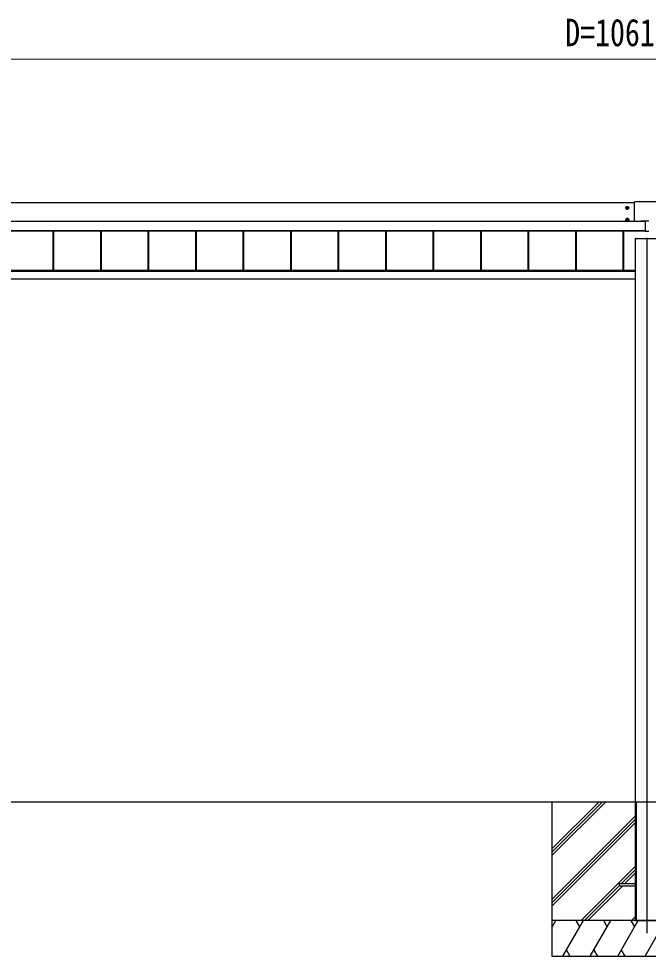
# Model space of a CAD drawing. Units: millimetres, scale not verified. Extents: x -14718 to 14718, y -10396 to 10396.
# Drawn here: x -9154 to -6503, y -8107 to -4162 of the extents above; entities that cross this region are included whole.
import ezdxf
from ezdxf.enums import TextEntityAlignment as Align

# ---------------------------------------------------------------- set-up
doc = ezdxf.new("R2010")
doc.units = ezdxf.units.MM
doc.header["$LTSCALE"] = 50
doc.layers.add('0-3_YKK_12', color=2, linetype='Continuous')
doc.layers.add('0-4_YKK_A1', color=4, linetype='Continuous')
doc.layers.add('0-5_YKK_D', color=6, linetype='Continuous', lineweight=18)
doc.styles.add('ＭＳ ゴシック', font='')
doc.styles.get('ＭＳ ゴシック').set_extended_font_data('MS Gothic')

msp = doc.modelspace()

# ---------------------------------------------------------------- linework, layer by layer
at = {"layer": '0-3_YKK_12'}
msp.add_line((-6508.43, -8009.8), (-6508.43, -5084.1), dxfattribs=at)
at = {"layer": '0-4_YKK_A1'}
for p, q in [((-6561.43, -4936.17), (-11655.43, -4936.17)), ((-6584.18, -4957.91), (-6598.68, -4957.91)), ((-6593.71, -4958.67), (-6594.43, -4958.67)), ((-6591.43, -4965.16), (-6591.43, -4950.66)), ((-6589.15, -4957.15), (-6588.43, -4957.15)), ((-6561.43, -5014.6), (-6561.43, -4932.95)), ((-6456.43, -4931.95), (-6560.43, -4931.95)), ((-6584.18, -5007.88), (-6598.68, -5007.88)), ((-6593.71, -5008.64), (-6594.43, -5008.64)), ((-6591.43, -5015.13), (-6591.43, -5000.63)), ((-6589.15, -5007.12), (-6588.43, -5007.12)), ((-6515.93, -5014.6), (-11806.93, -5014.6)), ((-6515.93, -5015.08), (-11806.93, -5015.08)), ((-6534.93, -5012.28), (-6534.93, -5014.6)), ((-6534.93, -5012.28), (-6515.93, -5012.28)), ((-6534.93, -5014.28), (-6515.93, -5014.28)), ((-6515.93, -5012.1), (-6515.93, -5057.25)), ((-6515.93, -5012.1), (-6500.93, -5012.1)), ((-6515.93, -5054.06), (-11806.93, -5054.06)), ((-6515.93, -5054.58), (-11806.93, -5054.58)), ((-11806.93, -5054.72), (-6515.93, -5054.72)), ((-6515.93, -5054.72), (-11806.93, -5054.72)), ((-9009.93, -5054.72), (-9009.93, -5220.94)), ((-9007.33, -5054.72), (-9007.33, -5220.94)), ((-9006.93, -5054.72), (-9006.93, -5220.94)), ((-8809.93, -5054.72), (-8809.93, -5220.94)), ((-8807.33, -5054.72), (-8807.33, -5220.94)), ((-8806.93, -5054.72), (-8806.93, -5220.94)), ((-8609.93, -5054.72), (-8609.93, -5220.94)), ((-8607.33, -5054.72), (-8607.33, -5220.94)), ((-8606.93, -5054.72), (-8606.93, -5220.94)), ((-8409.93, -5054.72), (-8409.93, -5220.94)), ((-8407.33, -5054.72), (-8407.33, -5220.94)), ((-8406.93, -5054.72), (-8406.93, -5220.94)), ((-8209.93, -5054.72), (-8209.93, -5220.94)), ((-8207.33, -5054.72), (-8207.33, -5220.94)), ((-8206.93, -5054.72), (-8206.93, -5220.94)), ((-8009.93, -5054.72), (-8009.93, -5220.94)), ((-8007.33, -5054.72), (-8007.33, -5220.94)), ((-8006.93, -5054.72), (-8006.93, -5220.94)), ((-7809.93, -5054.72), (-7809.93, -5220.94)), ((-7807.33, -5054.72), (-7807.33, -5220.94)), ((-7806.93, -5054.72), (-7806.93, -5220.94)), ((-7609.93, -5054.72), (-7609.93, -5220.94)), ((-7607.33, -5054.72), (-7607.33, -5220.94)), ((-7606.93, -5054.72), (-7606.93, -5220.94)), ((-7409.93, -5054.72), (-7409.93, -5220.94)), ((-7407.33, -5054.72), (-7407.33, -5220.94)), ((-7406.93, -5054.72), (-7406.93, -5220.94)), ((-7209.93, -5054.72), (-7209.93, -5220.94)), ((-7207.33, -5054.72), (-7207.33, -5220.94)), ((-7206.93, -5054.72), (-7206.93, -5220.94)), ((-7009.93, -5054.72), (-7009.93, -5220.94)), ((-7007.33, -5054.72), (-7007.33, -5220.94)), ((-7006.93, -5054.72), (-7006.93, -5220.94)), ((-6809.93, -5054.72), (-6809.93, -5220.94)), ((-6807.33, -5054.72), (-6807.33, -5220.94)), ((-6806.93, -5054.72), (-6806.93, -5220.94)), ((-6609.93, -5057.23), (-6609.93, -5220.94)), ((-6607.33, -5057.23), (-6607.33, -5220.94)), ((-6606.93, -5057.23), (-6606.93, -5220.94)), ((-6558.43, -5086.31), (-6558.43, -5086.6)), ((-6558.43, -5086.6), (-6558.43, -7453.3)), ((-6558.43, -5086.6), (-6558.13, -5086.6)), ((-6558.13, -5086.3), (-6556.23, -5086.3)), ((-6558.13, -5086.3), (-6558.13, -5086.6)), ((-6558.13, -5086.6), (-6458.73, -5086.6)), ((-6556.23, -5086.3), (-6556.23, -5086.6)), ((-6555.93, -5086.31), (-6555.93, -5086.6)), ((-6554.93, -5086.51), (-6555.93, -5086.51)), ((-6554.93, -5086.51), (-6554.93, -5086.6)), ((-6554.43, -5086.52), (-6554.43, -5086.6)), ((-6500.93, -5057.25), (-6515.93, -5057.25)), ((-6558.43, -5220.94), (-11658.43, -5220.94)), ((-6558.43, -5222.95), (-11658.43, -5222.95)), ((-6558.43, -5225.82), (-11658.43, -5225.82)), ((-6558.43, -5220.94), (-6604.43, -5220.94)), ((-6558.43, -5222.95), (-6604.43, -5222.95)), ((-6558.43, -5225.82), (-6601.93, -5225.82)), ((-6559.28, -5257.3), (-11657.58, -5257.3)), ((-6558.43, -5257.3), (-6601.93, -5257.3)), ((-6558.43, -7453.3), (-6558.43, -7957.3)), ((-11658.43, -7457.3), (-808.43, -7457.3)), ((-6908.43, -7457.3), (-6908.43, -8107.3)), ((-6908.43, -7683.93), (-6681.8, -7457.3)), ((-6908.43, -7655.64), (-6710.08, -7457.3)), ((-6908.43, -7669.78), (-6696, -7457.36)), ((-6558.43, -7457.3), (-6558.13, -7457.3)), ((-6558.43, -7457.3), (-6558.43, -7957.3)), ((-6558.13, -7457.3), (-6458.73, -7457.3)), ((-6555.93, -7457.3), (-6555.93, -7957.3)), ((-6554.43, -7457.3), (-6554.43, -7957.3)), ((-6908.43, -7867.77), (-6558.43, -7517.78)), ((-6908.43, -7881.92), (-6558.43, -7531.92)), ((-6908.43, -7896.06), (-6558.43, -7546.06)), ((-6785.82, -7957.3), (-6558.43, -7729.91)), ((-6617.18, -7802.8), (-6558.43, -7744.05)), ((-6603.04, -7802.8), (-6558.43, -7758.19)), ((-6771.68, -7957.3), (-6625.93, -7811.55)), ((-6757.54, -7957.3), (-6612.04, -7811.8)), ((-6625.93, -7802.8), (-6625.93, -7811.8)), ((-6558.43, -7802.8), (-6625.93, -7802.8)), ((-6558.43, -7811.8), (-6625.93, -7811.8)), ((-6108.43, -7957.3), (-6908.43, -7957.3)), ((-6908.43, -7986.24), (-6891.72, -7957.3)), ((-6108.43, -7957.3), (-6908.43, -7957.3)), ((-6862.85, -8107.3), (-6776.25, -7957.3)), ((-6791.25, -7983.28), (-6806.25, -7957.3)), ((-6747.38, -8107.3), (-6660.78, -7957.3)), ((-6675.78, -7983.28), (-6690.78, -7957.3)), ((-6631.91, -8107.3), (-6545.31, -7957.3)), ((-6560.31, -7983.28), (-6575.31, -7957.3)), ((-6573.69, -7957.3), (-6558.43, -7942.04)), ((-6558.43, -7957.3), (-6458.43, -7957.3)), ((-6516.44, -8107.3), (-6429.84, -7957.3)), ((-6906.72, -7983.28), (-6908.43, -7980.32)), ((-6847.86, -8081.32), (-6832.86, -8107.3)), ((-6732.39, -8081.32), (-6717.39, -8107.3)), ((-6616.92, -8081.32), (-6601.92, -8107.3)), ((-6908.43, -8107.3), (-6108.43, -8107.3))]:
    msp.add_line(p, q, dxfattribs=at)
for points in [[(-6591.43, -4952.13), (-6586.43, -4955.02), (-6586.43, -4960.79), (-6591.43, -4963.68), (-6596.43, -4960.79), (-6596.43, -4955.02)], [(-6591.43, -5002.1), (-6586.43, -5004.99), (-6586.43, -5010.76), (-6591.43, -5013.65), (-6596.43, -5010.76), (-6596.43, -5004.99)]]:
    msp.add_lwpolyline(points, close=True, dxfattribs=at)
for points in [[(-6594.43, -4958.67), (-6594.43, -4957.15), (-6593.71, -4957.15)], [(-6592.19, -4955.63), (-6592.19, -4954.91), (-6590.67, -4954.91), (-6590.67, -4955.63)], [(-6590.67, -4960.19), (-6590.67, -4960.91), (-6592.19, -4960.91), (-6592.19, -4960.19)], [(-6588.43, -4957.15), (-6588.43, -4958.67), (-6589.15, -4958.67)], [(-6594.43, -5008.64), (-6594.43, -5007.12), (-6593.71, -5007.12)], [(-6592.19, -5005.6), (-6592.19, -5004.88), (-6590.67, -5004.88), (-6590.67, -5005.6)], [(-6590.67, -5010.16), (-6590.67, -5010.88), (-6592.19, -5010.88), (-6592.19, -5010.16)], [(-6588.43, -5007.12), (-6588.43, -5008.64), (-6589.15, -5008.64)], [(-6558.13, -7457.3), (-6458.73, -7457.3), (-6458.43, -7457.3)]]:
    msp.add_lwpolyline(points, dxfattribs=at)
for centre, radius in [((-6591.43, -4957.91), 6.25), ((-6591.43, -4957.91), 5), ((-6591.43, -5007.88), 6.25), ((-6591.43, -5007.88), 5)]:
    msp.add_circle(centre, radius, dxfattribs=at)
for centre, radius, start, end in [((-6591.43, -4957.91), 5.58, 153.74848, 206.25152), ((-6591.43, -4957.91), 5.58, 93.74848, 146.25152), ((-6591.43, -4957.91), 5.58, 213.74848, 266.25152), ((-6593.71, -4955.63), 1.52, 270, 0), ((-6593.71, -4960.19), 1.52, 0, 90), ((-6591.43, -4957.91), 5.58, 33.74848, 86.25152), ((-6591.43, -4957.91), 5.58, 273.74848, 326.25152), ((-6589.15, -4955.63), 1.52, 180, 270), ((-6589.15, -4960.19), 1.52, 90, 180), ((-6591.43, -4957.91), 5.58, 333.74848, 26.25152), ((-6560.43, -4932.95), 1, 89.98255, 179.98254), ((-6591.43, -5007.88), 5.58, 153.74848, 206.25152), ((-6591.43, -5007.88), 5.58, 93.74848, 146.25152), ((-6593.71, -5005.6), 1.52, 270, 0), ((-6593.71, -5010.16), 1.52, 0, 90), ((-6591.43, -5007.88), 5.58, 33.74848, 86.25152), ((-6589.15, -5005.6), 1.52, 180, 270), ((-6589.15, -5010.16), 1.52, 90, 180), ((-6591.43, -5007.88), 5.58, 333.74848, 26.25152), ((-6591.43, -5007.88), 5.58, 213.74848, 266.25152), ((-6591.43, -5007.88), 5.58, 273.74848, 326.25152)]:
    msp.add_arc(centre, radius, start, end, dxfattribs=at)
for centre, major_axis, start_param, end_param in [((-6558.13, -5086.31), (0.3, 0), 1.5707963, 3.1415927), ((-6556.23, -5086.31), (0.3, 0), 6.2831853, 7.8539816), ((-6554.93, -5086.52), (0.5, 0), 6.2831853, 7.8539816)]:
    msp.add_ellipse(centre, major_axis=major_axis, ratio=0.034921, start_param=start_param, end_param=end_param, dxfattribs=at)
at = {"layer": '0-5_YKK_D'}
msp.add_line((-11638.43, -4331.95), (-1378.43, -4331.95), dxfattribs=at)

# ---------------------------------------------------------------- texts
at = {"layer": '0-5_YKK_D', "style": 'ＭＳ ゴシック', "width": 0.8}
msp.add_text('D=10610', height=115.5, dxfattribs=at).set_placement((-6852.83, -4311.95), align=Align.BOTTOM_LEFT)

doc.saveas('drawing.dxf')
